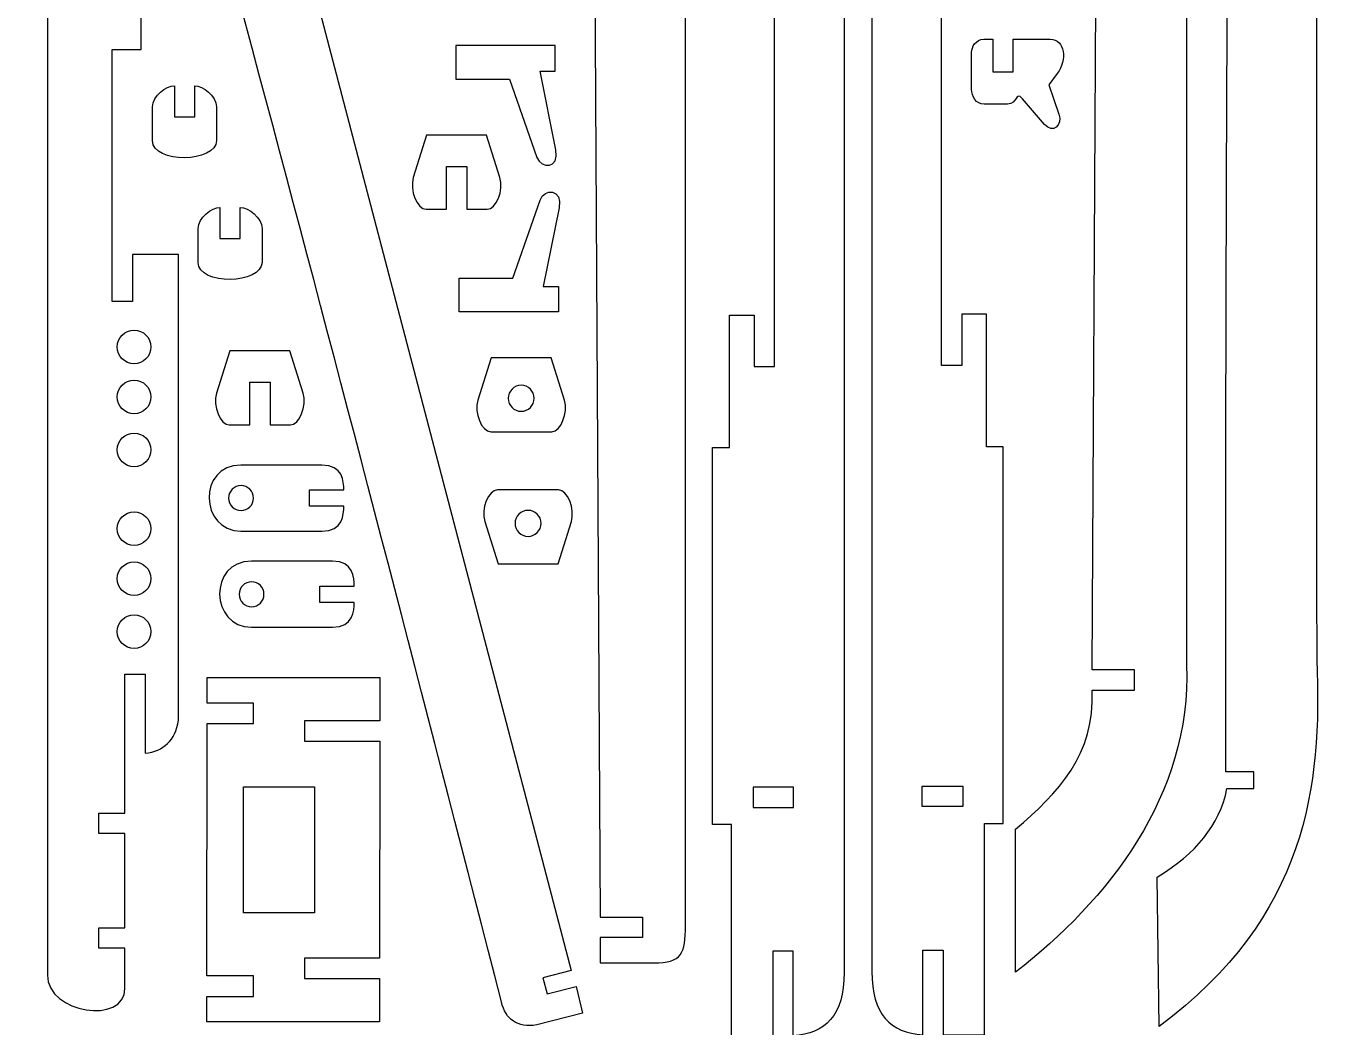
# Model space of a CAD drawing. Header units: centimetres. Extents: x -1114 to 521, y 121 to 1043.
# Drawn here: x 138.5 to 520.7, y 428.7 to 724 of the extents above; entities that cross this region are included whole.
import ezdxf

# ---------------------------------------------------------------- set-up
doc = ezdxf.new("R2010")
doc.units = ezdxf.units.CM
doc.header["$MEASUREMENT"] = 0
doc.layers.add('Camada 1', color=3, linetype='Continuous')

msp = doc.modelspace()

# ---------------------------------------------------------------- linework, layer by layer
at = {"layer": 'Camada 1', "lineweight": 25}
for points, knots in [([(359.27, 623.52), (359.27, 623.52), (353.27, 623.52), (353.27, 623.52), (353.27, 623.52), (353.27, 623.52), (353.27, 638.72), (353.27, 638.72), (353.27, 638.72), (353.27, 638.72), (345.98, 638.72), (345.98, 638.72), (345.98, 638.72), (345.98, 638.72), (345.98, 599.62), (345.98, 599.62), (345.98, 599.62), (345.98, 599.62), (341.01, 599.62), (341.01, 599.62), (341.01, 599.62), (341.01, 599.62), (341.01, 488.47), (341.01, 488.47), (341.01, 488.47), (341.01, 488.47), (346.6, 488.47), (346.6, 488.47), (346.6, 488.47), (346.6, 488.47), (346.6, 426.19), (346.6, 426.19), (346.6, 426.19), (346.6, 426.19), (358.75, 426.19), (358.75, 426.19), (358.75, 426.19), (358.75, 426.19), (358.75, 451.13), (358.75, 451.13), (358.75, 451.13), (358.75, 451.13), (364.74, 451.13), (364.74, 451.13), (364.74, 451.13), (364.74, 451.13), (364.74, 426.19), (364.74, 426.19), (364.74, 426.19), (374.19, 426.75), (379.79, 432.14), (379.79, 444.84), (379.79, 444.84), (379.79, 444.84), (379.79, 963.47), (379.79, 963.47), (379.79, 963.47), (379.79, 1000.51), (358.96, 1020.16), (338.59, 1037.8), (338.59, 1037.8), (338.59, 1037.8), (338.59, 989.43), (338.59, 989.43), (338.59, 989.43), (338.59, 989.43), (360.62, 989.43), (360.62, 989.43), (360.62, 989.43), (360.62, 989.43), (360.62, 983.43), (360.62, 983.43), (360.62, 983.43), (360.62, 983.43), (349.36, 983.43), (349.36, 983.43), (349.36, 983.43), (349.36, 983.43), (349.36, 976.01), (349.36, 976.01), (349.36, 976.01), (349.36, 976.01), (359.27, 976.01), (359.27, 976.01), (359.27, 976.01), (359.27, 976.01), (359.27, 623.52), (359.27, 623.52)], [0, 0, 0, 0, 0.043478, 0.043478, 0.043478, 0.043478, 0.086957, 0.086957, 0.086957, 0.086957, 0.130435, 0.130435, 0.130435, 0.130435, 0.173913, 0.173913, 0.173913, 0.173913, 0.217391, 0.217391, 0.217391, 0.217391, 0.26087, 0.26087, 0.26087, 0.26087, 0.304348, 0.304348, 0.304348, 0.304348, 0.347826, 0.347826, 0.347826, 0.347826, 0.391304, 0.391304, 0.391304, 0.391304, 0.434783, 0.434783, 0.434783, 0.434783, 0.478261, 0.478261, 0.478261, 0.478261, 0.521739, 0.521739, 0.521739, 0.521739, 0.565217, 0.565217, 0.565217, 0.565217, 0.608696, 0.608696, 0.608696, 0.608696, 0.652174, 0.652174, 0.652174, 0.652174, 0.695652, 0.695652, 0.695652, 0.695652, 0.73913, 0.73913, 0.73913, 0.73913, 0.782609, 0.782609, 0.782609, 0.782609, 0.826087, 0.826087, 0.826087, 0.826087, 0.869565, 0.869565, 0.869565, 0.869565, 0.913043, 0.913043, 0.913043, 0.913043, 1, 1, 1, 1]), ([(359.27, 623.52), (359.27, 623.52), (353.27, 623.52), (353.27, 623.52), (353.27, 623.52), (353.27, 623.52), (353.27, 638.72), (353.27, 638.72), (353.27, 638.72), (353.27, 638.72), (345.98, 638.72), (345.98, 638.72), (345.98, 638.72), (345.98, 638.72), (345.98, 599.62), (345.98, 599.62), (345.98, 599.62), (345.98, 599.62), (341.01, 599.62), (341.01, 599.62), (341.01, 599.62), (341.01, 599.62), (341.01, 488.47), (341.01, 488.47), (341.01, 488.47), (341.01, 488.47), (346.6, 488.47), (346.6, 488.47), (346.6, 488.47), (346.6, 488.47), (346.6, 426.19), (346.6, 426.19), (346.6, 426.19), (346.6, 426.19), (358.75, 426.19), (358.75, 426.19), (358.75, 426.19), (358.75, 426.19), (358.75, 451.13), (358.75, 451.13), (358.75, 451.13), (358.75, 451.13), (364.74, 451.13), (364.74, 451.13), (364.74, 451.13), (364.74, 451.13), (364.74, 426.19), (364.74, 426.19), (364.74, 426.19), (374.19, 426.75), (379.79, 432.14), (379.79, 444.84), (379.79, 444.84), (379.79, 444.84), (379.79, 963.47), (379.79, 963.47), (379.79, 963.47), (379.79, 1000.51), (358.96, 1020.16), (338.59, 1037.8), (338.59, 1037.8), (338.59, 1037.8), (338.59, 989.43), (338.59, 989.43), (338.59, 989.43), (338.59, 989.43), (360.62, 989.43), (360.62, 989.43), (360.62, 989.43), (360.62, 989.43), (360.62, 983.43), (360.62, 983.43), (360.62, 983.43), (360.62, 983.43), (349.36, 983.43), (349.36, 983.43), (349.36, 983.43), (349.36, 983.43), (349.36, 976.01), (349.36, 976.01), (349.36, 976.01), (349.36, 976.01), (359.27, 976.01), (359.27, 976.01), (359.27, 976.01), (359.27, 976.01), (359.27, 623.52), (359.27, 623.52)], [0, 0, 0, 0, 0.043478, 0.043478, 0.043478, 0.043478, 0.086957, 0.086957, 0.086957, 0.086957, 0.130435, 0.130435, 0.130435, 0.130435, 0.173913, 0.173913, 0.173913, 0.173913, 0.217391, 0.217391, 0.217391, 0.217391, 0.26087, 0.26087, 0.26087, 0.26087, 0.304348, 0.304348, 0.304348, 0.304348, 0.347826, 0.347826, 0.347826, 0.347826, 0.391304, 0.391304, 0.391304, 0.391304, 0.434783, 0.434783, 0.434783, 0.434783, 0.478261, 0.478261, 0.478261, 0.478261, 0.521739, 0.521739, 0.521739, 0.521739, 0.565217, 0.565217, 0.565217, 0.565217, 0.608696, 0.608696, 0.608696, 0.608696, 0.652174, 0.652174, 0.652174, 0.652174, 0.695652, 0.695652, 0.695652, 0.695652, 0.73913, 0.73913, 0.73913, 0.73913, 0.782609, 0.782609, 0.782609, 0.782609, 0.826087, 0.826087, 0.826087, 0.826087, 0.869565, 0.869565, 0.869565, 0.869565, 0.913043, 0.913043, 0.913043, 0.913043, 1, 1, 1, 1]), ([(408.46, 623.79), (408.46, 623.79), (414.46, 623.79), (414.46, 623.79), (414.46, 623.79), (414.46, 623.79), (414.46, 639), (414.46, 639), (414.46, 639), (414.46, 639), (421.75, 639), (421.75, 639), (421.75, 639), (421.75, 639), (421.75, 599.89), (421.75, 599.89), (421.75, 599.89), (421.75, 599.89), (426.72, 599.89), (426.72, 599.89), (426.72, 599.89), (426.72, 599.89), (426.72, 488.75), (426.72, 488.75), (426.72, 488.75), (426.72, 488.75), (421.13, 488.75), (421.13, 488.75), (421.13, 488.75), (421.13, 488.75), (421.13, 426.47), (421.13, 426.47), (421.13, 426.47), (421.13, 426.47), (408.98, 426.47), (408.98, 426.47), (408.98, 426.47), (408.98, 426.47), (408.98, 451.41), (408.98, 451.41), (408.98, 451.41), (408.98, 451.41), (402.98, 451.41), (402.98, 451.41), (402.98, 451.41), (402.98, 451.41), (402.98, 426.47), (402.98, 426.47), (402.98, 426.47), (393.53, 427.03), (387.94, 432.42), (387.94, 445.12), (387.94, 445.12), (387.94, 445.12), (387.94, 963.74), (387.94, 963.74), (387.94, 963.74), (387.94, 1000.79), (408.77, 1020.44), (429.14, 1038.08), (429.14, 1038.08), (429.14, 1038.08), (429.14, 989.71), (429.14, 989.71), (429.14, 989.71), (429.14, 989.71), (407.11, 989.71), (407.11, 989.71), (407.11, 989.71), (407.11, 989.71), (407.11, 983.71), (407.11, 983.71), (407.11, 983.71), (407.11, 983.71), (418.36, 983.71), (418.36, 983.71), (418.36, 983.71), (418.36, 983.71), (418.36, 976.29), (418.36, 976.29), (418.36, 976.29), (418.36, 976.29), (408.46, 976.29), (408.46, 976.29), (408.46, 976.29), (408.46, 976.29), (408.46, 623.79), (408.46, 623.79)], [0, 0, 0, 0, 0.043478, 0.043478, 0.043478, 0.043478, 0.086957, 0.086957, 0.086957, 0.086957, 0.130435, 0.130435, 0.130435, 0.130435, 0.173913, 0.173913, 0.173913, 0.173913, 0.217391, 0.217391, 0.217391, 0.217391, 0.26087, 0.26087, 0.26087, 0.26087, 0.304348, 0.304348, 0.304348, 0.304348, 0.347826, 0.347826, 0.347826, 0.347826, 0.391304, 0.391304, 0.391304, 0.391304, 0.434783, 0.434783, 0.434783, 0.434783, 0.478261, 0.478261, 0.478261, 0.478261, 0.521739, 0.521739, 0.521739, 0.521739, 0.565217, 0.565217, 0.565217, 0.565217, 0.608696, 0.608696, 0.608696, 0.608696, 0.652174, 0.652174, 0.652174, 0.652174, 0.695652, 0.695652, 0.695652, 0.695652, 0.73913, 0.73913, 0.73913, 0.73913, 0.782609, 0.782609, 0.782609, 0.782609, 0.826087, 0.826087, 0.826087, 0.826087, 0.869565, 0.869565, 0.869565, 0.869565, 0.913043, 0.913043, 0.913043, 0.913043, 1, 1, 1, 1]), ([(300.79, 440.69), (300.79, 440.69), (292.19, 438.49), (292.19, 438.49), (292.19, 438.49), (292.19, 438.49), (290.97, 443.26), (290.97, 443.26), (290.97, 443.26), (290.97, 443.26), (299.26, 445.38), (299.26, 445.38), (299.26, 445.38), (299.26, 445.38), (176.27, 915.12), (176.27, 915.12), (176.27, 915.12), (176.27, 915.12), (165.19, 912.28), (165.19, 912.28), (165.19, 912.28), (165.19, 912.28), (163.97, 917.05), (163.97, 917.05), (163.97, 917.05), (163.97, 917.05), (174.69, 919.79), (174.69, 919.79), (174.69, 919.79), (174.69, 919.79), (173.59, 927.55), (173.59, 927.55), (173.59, 927.55), (169.6, 955.76), (172.54, 967.84), (186.77, 1000.17), (186.77, 1000.17), (186.77, 1000.17), (177.17, 1033.31), (177.17, 1033.31), (177.17, 1033.31), (143.1, 995.51), (138.51, 958.8), (149.35, 921.79), (149.35, 921.79), (194.43, 760.71), (237.08, 598.66), (278.71, 436.21), (278.71, 436.21), (280.08, 430.84), (283.31, 428.57), (289.13, 429.36), (289.13, 429.36), (289.13, 429.36), (302.61, 432.79), (302.61, 432.79), (302.61, 432.79), (302.61, 432.79), (300.79, 440.69), (300.79, 440.69)], [0, 0, 0, 0, 0.0625, 0.0625, 0.0625, 0.0625, 0.125, 0.125, 0.125, 0.125, 0.1875, 0.1875, 0.1875, 0.1875, 0.25, 0.25, 0.25, 0.25, 0.3125, 0.3125, 0.3125, 0.3125, 0.375, 0.375, 0.375, 0.375, 0.4375, 0.4375, 0.4375, 0.4375, 0.5, 0.5, 0.5, 0.5, 0.5625, 0.5625, 0.5625, 0.5625, 0.625, 0.625, 0.625, 0.625, 0.6875, 0.6875, 0.6875, 0.6875, 0.75, 0.75, 0.75, 0.75, 0.8125, 0.8125, 0.8125, 0.8125, 0.875, 0.875, 0.875, 0.875, 1, 1, 1, 1]), ([(307.84, 455.11), (307.84, 455.11), (320.33, 455.11), (320.33, 455.11), (320.33, 455.11), (320.33, 455.11), (320.33, 461.11), (320.33, 461.11), (320.33, 461.11), (320.33, 461.11), (307.84, 461.11), (307.84, 461.11), (307.84, 461.11), (307.84, 461.11), (305.11, 944.77), (305.11, 944.77), (305.11, 944.77), (305.11, 944.77), (317.6, 944.77), (317.6, 944.77), (317.6, 944.77), (317.6, 944.77), (317.6, 950.77), (317.6, 950.77), (317.6, 950.77), (317.6, 950.77), (305.11, 950.77), (305.11, 950.77), (305.11, 950.77), (306.11, 969.51), (295.2, 981.16), (282.49, 991.74), (282.49, 991.74), (282.49, 991.74), (282.49, 1033.95), (282.49, 1033.95), (282.49, 1033.95), (309.8, 1012.78), (334.43, 981.71), (332.98, 943.32), (332.98, 943.32), (332.98, 943.32), (332.98, 458.73), (332.98, 458.73), (332.98, 458.73), (332.98, 450.36), (331.98, 447.66), (323.61, 447.66), (323.61, 447.66), (323.61, 447.66), (307.84, 447.66), (307.84, 447.66), (307.84, 447.66), (307.84, 447.66), (307.84, 455.11), (307.84, 455.11)], [0, 0, 0, 0, 0.066667, 0.066667, 0.066667, 0.066667, 0.133333, 0.133333, 0.133333, 0.133333, 0.2, 0.2, 0.2, 0.2, 0.266667, 0.266667, 0.266667, 0.266667, 0.333333, 0.333333, 0.333333, 0.333333, 0.4, 0.4, 0.4, 0.4, 0.466667, 0.466667, 0.466667, 0.466667, 0.533333, 0.533333, 0.533333, 0.533333, 0.6, 0.6, 0.6, 0.6, 0.666667, 0.666667, 0.666667, 0.666667, 0.733333, 0.733333, 0.733333, 0.733333, 0.8, 0.8, 0.8, 0.8, 0.866667, 0.866667, 0.866667, 0.866667, 1, 1, 1, 1]), ([(455.62, 1023.72), (455.62, 1023.72), (468.12, 1023.72), (468.12, 1023.72), (468.12, 1023.72), (468.12, 1023.72), (468.12, 1017.72), (468.12, 1017.72), (468.12, 1017.72), (468.12, 1017.72), (455.62, 1017.72), (455.62, 1017.72), (455.62, 1017.72), (455.62, 1017.72), (452.89, 534.06), (452.89, 534.06), (452.89, 534.06), (452.89, 534.06), (465.39, 534.06), (465.39, 534.06), (465.39, 534.06), (465.39, 534.06), (465.39, 528.06), (465.39, 528.06), (465.39, 528.06), (465.39, 528.06), (452.89, 528.06), (452.89, 528.06), (452.89, 528.06), (453.89, 509.32), (442.98, 497.67), (430.27, 487.09), (430.27, 487.09), (430.27, 487.09), (430.27, 444.88), (430.27, 444.88), (430.27, 444.88), (457.59, 466.05), (482.21, 497.12), (480.76, 535.51), (480.76, 535.51), (480.76, 535.51), (480.76, 1020.1), (480.76, 1020.1), (480.76, 1020.1), (480.76, 1028.47), (479.76, 1031.17), (471.4, 1031.17), (471.4, 1031.17), (471.4, 1031.17), (455.62, 1031.17), (455.62, 1031.17), (455.62, 1031.17), (455.62, 1031.17), (455.62, 1023.72), (455.62, 1023.72)], [0, 0, 0, 0, 0.066667, 0.066667, 0.066667, 0.066667, 0.133333, 0.133333, 0.133333, 0.133333, 0.2, 0.2, 0.2, 0.2, 0.266667, 0.266667, 0.266667, 0.266667, 0.333333, 0.333333, 0.333333, 0.333333, 0.4, 0.4, 0.4, 0.4, 0.466667, 0.466667, 0.466667, 0.466667, 0.533333, 0.533333, 0.533333, 0.533333, 0.6, 0.6, 0.6, 0.6, 0.666667, 0.666667, 0.666667, 0.666667, 0.733333, 0.733333, 0.733333, 0.733333, 0.8, 0.8, 0.8, 0.8, 0.866667, 0.866667, 0.866667, 0.866667, 1, 1, 1, 1]), ([(494.89, 993.73), (494.89, 993.73), (503.76, 993.69), (503.76, 993.69), (503.76, 993.69), (503.76, 993.69), (503.74, 988.77), (503.74, 988.77), (503.74, 988.77), (503.74, 988.77), (495.18, 988.81), (495.18, 988.81), (495.18, 988.81), (492.97, 827.06), (492.18, 665.49), (492.32, 504), (492.32, 504), (492.32, 504), (500.57, 503.97), (500.57, 503.97), (500.57, 503.97), (500.57, 503.97), (500.55, 499.05), (500.55, 499.05), (500.55, 499.05), (500.55, 499.05), (492.67, 499.08), (492.67, 499.08), (492.67, 499.08), (490.42, 488.04), (483.56, 480.1), (472.11, 472.93), (472.11, 472.93), (472.11, 472.93), (472.66, 428.89), (472.66, 428.89), (472.66, 428.89), (516.37, 461.52), (520.72, 499.95), (519.14, 536.93), (519.14, 536.93), (518.84, 688.25), (519.48, 838.33), (518.61, 989.61), (518.61, 989.61), (518.58, 995.14), (515.08, 999.4), (509.25, 1000.1), (509.25, 1000.1), (509.25, 1000.1), (495.34, 1000.18), (495.34, 1000.18), (495.34, 1000.18), (495.34, 1000.18), (494.89, 993.73), (494.89, 993.73)], [0, 0, 0, 0, 0.066667, 0.066667, 0.066667, 0.066667, 0.133333, 0.133333, 0.133333, 0.133333, 0.2, 0.2, 0.2, 0.2, 0.266667, 0.266667, 0.266667, 0.266667, 0.333333, 0.333333, 0.333333, 0.333333, 0.4, 0.4, 0.4, 0.4, 0.466667, 0.466667, 0.466667, 0.466667, 0.533333, 0.533333, 0.533333, 0.533333, 0.6, 0.6, 0.6, 0.6, 0.666667, 0.666667, 0.666667, 0.666667, 0.733333, 0.733333, 0.733333, 0.733333, 0.8, 0.8, 0.8, 0.8, 0.866667, 0.866667, 0.866667, 0.866667, 1, 1, 1, 1]), ([(183.5, 519.28), (182.56, 513.12), (179.07, 510.14), (173.72, 509.49), (173.72, 509.49), (173.72, 509.49), (173.72, 532.77), (173.72, 532.77), (173.72, 532.77), (173.72, 532.77), (167.72, 532.77), (167.72, 532.77), (167.72, 532.77), (167.72, 532.77), (167.72, 491.8), (167.72, 491.8), (167.72, 491.8), (167.72, 491.8), (160.01, 491.8), (160.01, 491.8), (160.01, 491.8), (160.01, 491.8), (160.01, 485.8), (160.01, 485.8), (160.01, 485.8), (160.01, 485.8), (167.72, 485.8), (167.72, 485.8), (167.72, 485.8), (167.72, 485.8), (167.72, 458.04), (167.72, 458.04), (167.72, 458.04), (167.72, 458.04), (160.01, 458.04), (160.01, 458.04), (160.01, 458.04), (160.01, 458.04), (160.01, 452.04), (160.01, 452.04), (160.01, 452.04), (160.01, 452.04), (167.72, 452.04), (167.72, 452.04), (167.72, 452.04), (167.72, 452.04), (167.72, 440.13), (167.72, 440.13), (167.72, 440.13), (167.72, 429.34), (144.83, 432.76), (144.83, 444.06), (144.83, 444.06), (144.83, 444.06), (144.83, 729.41), (144.83, 729.41), (144.83, 729.41), (144.83, 738.64), (158.68, 752.09), (172.48, 757.06), (172.48, 757.06), (172.48, 757.06), (172.48, 717.03), (172.48, 717.03), (172.48, 717.03), (172.48, 717.03), (163.97, 717.03), (163.97, 717.03), (163.97, 717.03), (163.97, 717.03), (163.97, 662.65), (163.97, 662.65), (163.97, 662.65), (163.97, 662.65), (163.98, 642.7), (163.98, 642.7), (163.98, 642.7), (163.98, 642.7), (169.98, 642.7), (169.98, 642.7), (169.98, 642.7), (169.98, 642.7), (169.98, 656.55), (169.98, 656.55), (169.98, 656.55), (169.98, 656.55), (183.5, 656.55), (183.5, 656.55), (183.5, 656.55), (183.5, 656.55), (183.5, 519.28), (183.5, 519.28)], [0, 0, 0, 0, 0.041667, 0.041667, 0.041667, 0.041667, 0.083333, 0.083333, 0.083333, 0.083333, 0.125, 0.125, 0.125, 0.125, 0.166667, 0.166667, 0.166667, 0.166667, 0.208333, 0.208333, 0.208333, 0.208333, 0.25, 0.25, 0.25, 0.25, 0.291667, 0.291667, 0.291667, 0.291667, 0.333333, 0.333333, 0.333333, 0.333333, 0.375, 0.375, 0.375, 0.375, 0.416667, 0.416667, 0.416667, 0.416667, 0.458333, 0.458333, 0.458333, 0.458333, 0.5, 0.5, 0.5, 0.5, 0.541667, 0.541667, 0.541667, 0.541667, 0.583333, 0.583333, 0.583333, 0.583333, 0.625, 0.625, 0.625, 0.625, 0.666667, 0.666667, 0.666667, 0.666667, 0.708333, 0.708333, 0.708333, 0.708333, 0.75, 0.75, 0.75, 0.75, 0.791667, 0.791667, 0.791667, 0.791667, 0.833333, 0.833333, 0.833333, 0.833333, 0.875, 0.875, 0.875, 0.875, 0.916667, 0.916667, 0.916667, 0.916667, 1, 1, 1, 1]), ([(429.63, 720.03), (429.63, 720.03), (429.63, 710.43), (429.63, 710.43), (429.63, 710.43), (429.63, 710.43), (423.63, 710.43), (423.63, 710.43), (423.63, 710.43), (423.63, 710.43), (423.63, 720.03), (423.63, 720.03), (423.63, 720.03), (423.63, 720.03), (420.97, 720.03), (420.97, 720.03), (420.97, 720.03), (418.57, 720.03), (417.36, 717.72), (417.36, 716.16), (417.36, 716.16), (417.36, 716.16), (417.36, 705.36), (417.36, 705.36), (417.36, 705.36), (417.36, 703.12), (418.62, 700.91), (421.1, 700.91), (421.1, 700.91), (421.1, 700.91), (428, 700.91), (428, 700.91), (428, 700.91), (430.84, 700.91), (430.3, 704.93), (432.38, 702.49), (432.38, 702.49), (432.38, 702.49), (438.87, 694.91), (438.87, 694.91), (438.87, 694.91), (441.32, 692.05), (444.21, 694.73), (443.11, 697.91), (443.11, 697.91), (443.11, 697.91), (440.11, 706.6), (440.11, 706.6), (440.11, 706.6), (440.11, 706.6), (442.64, 709.97), (442.64, 709.97), (442.64, 709.97), (445.57, 713.86), (444.95, 720.03), (440.57, 720.03), (440.57, 720.03), (440.57, 720.03), (429.63, 720.03), (429.63, 720.03)], [0, 0, 0, 0, 0.0625, 0.0625, 0.0625, 0.0625, 0.125, 0.125, 0.125, 0.125, 0.1875, 0.1875, 0.1875, 0.1875, 0.25, 0.25, 0.25, 0.25, 0.3125, 0.3125, 0.3125, 0.3125, 0.375, 0.375, 0.375, 0.375, 0.4375, 0.4375, 0.4375, 0.4375, 0.5, 0.5, 0.5, 0.5, 0.5625, 0.5625, 0.5625, 0.5625, 0.625, 0.625, 0.625, 0.625, 0.6875, 0.6875, 0.6875, 0.6875, 0.75, 0.75, 0.75, 0.75, 0.8125, 0.8125, 0.8125, 0.8125, 0.875, 0.875, 0.875, 0.875, 1, 1, 1, 1]), ([(265.29, 708.27), (265.29, 708.27), (265.29, 718.2), (265.29, 718.2), (265.29, 718.2), (265.29, 718.2), (294.61, 718.2), (294.61, 718.2), (294.61, 718.2), (294.61, 718.2), (294.61, 710.66), (294.61, 710.66), (294.61, 710.66), (294.61, 710.66), (290.12, 710.66), (290.12, 710.66), (290.12, 710.66), (290.12, 710.66), (294.77, 687.47), (294.77, 687.47), (294.77, 687.47), (295.92, 681.74), (290.39, 681.76), (289.19, 685.2), (289.19, 685.2), (289.19, 685.2), (281.12, 708.27), (281.12, 708.27), (281.12, 708.27), (281.12, 708.27), (265.29, 708.27), (265.29, 708.27)], [0, 0, 0, 0, 0.111111, 0.111111, 0.111111, 0.111111, 0.222222, 0.222222, 0.222222, 0.222222, 0.333333, 0.333333, 0.333333, 0.333333, 0.444444, 0.444444, 0.444444, 0.444444, 0.555556, 0.555556, 0.555556, 0.555556, 0.666667, 0.666667, 0.666667, 0.666667, 0.777778, 0.777778, 0.777778, 0.777778, 1, 1, 1, 1]), ([(182.28, 706.33), (179.92, 706.33), (175.86, 703.38), (175.86, 700.1), (175.86, 700.1), (175.86, 700.1), (175.86, 690.14), (175.86, 690.14), (175.86, 690.14), (175.86, 683.25), (194.69, 683.63), (194.69, 690.14), (194.69, 690.14), (194.69, 690.14), (194.69, 700.1), (194.69, 700.1), (194.69, 700.1), (194.69, 703.38), (190.63, 706.33), (188.28, 706.33), (188.28, 706.33), (188.28, 706.33), (188.28, 697.15), (188.28, 697.15), (188.28, 697.15), (188.28, 697.15), (182.28, 697.15), (182.28, 697.15), (182.28, 697.15), (182.28, 697.15), (182.28, 706.33), (182.28, 706.33)], [0, 0, 0, 0, 0.111111, 0.111111, 0.111111, 0.111111, 0.222222, 0.222222, 0.222222, 0.222222, 0.333333, 0.333333, 0.333333, 0.333333, 0.444444, 0.444444, 0.444444, 0.444444, 0.555556, 0.555556, 0.555556, 0.555556, 0.666667, 0.666667, 0.666667, 0.666667, 0.777778, 0.777778, 0.777778, 0.777778, 1, 1, 1, 1]), ([(256.68, 691.75), (256.68, 691.75), (274.37, 691.75), (274.37, 691.75), (274.37, 691.75), (274.37, 691.75), (278.3, 679.29), (278.3, 679.29), (278.3, 679.29), (279.47, 675.56), (277.17, 669.92), (274.52, 669.92), (274.52, 669.92), (274.52, 669.92), (268.52, 669.92), (268.52, 669.92), (268.52, 669.92), (268.52, 669.92), (268.52, 682.54), (268.52, 682.54), (268.52, 682.54), (268.52, 682.54), (262.52, 682.54), (262.52, 682.54), (262.52, 682.54), (262.52, 682.54), (262.52, 669.92), (262.52, 669.92), (262.52, 669.92), (262.52, 669.92), (256.52, 669.92), (256.52, 669.92), (256.52, 669.92), (253.87, 669.92), (251.57, 675.56), (252.74, 679.29), (252.74, 679.29), (252.74, 679.29), (256.68, 691.75), (256.68, 691.75)], [0, 0, 0, 0, 0.090909, 0.090909, 0.090909, 0.090909, 0.181818, 0.181818, 0.181818, 0.181818, 0.272727, 0.272727, 0.272727, 0.272727, 0.363636, 0.363636, 0.363636, 0.363636, 0.454545, 0.454545, 0.454545, 0.454545, 0.545455, 0.545455, 0.545455, 0.545455, 0.636364, 0.636364, 0.636364, 0.636364, 0.727273, 0.727273, 0.727273, 0.727273, 0.818182, 0.818182, 0.818182, 0.818182, 1, 1, 1, 1]), ([(266.24, 649.54), (266.24, 649.54), (266.24, 639.61), (266.24, 639.61), (266.24, 639.61), (266.24, 639.61), (295.57, 639.61), (295.57, 639.61), (295.57, 639.61), (295.57, 639.61), (295.57, 647.15), (295.57, 647.15), (295.57, 647.15), (295.57, 647.15), (291.07, 647.15), (291.07, 647.15), (291.07, 647.15), (291.07, 647.15), (295.73, 670.33), (295.73, 670.33), (295.73, 670.33), (296.88, 676.07), (291.34, 676.04), (290.14, 672.61), (290.14, 672.61), (290.14, 672.61), (282.07, 649.54), (282.07, 649.54), (282.07, 649.54), (282.07, 649.54), (266.24, 649.54), (266.24, 649.54)], [0, 0, 0, 0, 0.111111, 0.111111, 0.111111, 0.111111, 0.222222, 0.222222, 0.222222, 0.222222, 0.333333, 0.333333, 0.333333, 0.333333, 0.444444, 0.444444, 0.444444, 0.444444, 0.555556, 0.555556, 0.555556, 0.555556, 0.666667, 0.666667, 0.666667, 0.666667, 0.777778, 0.777778, 0.777778, 0.777778, 1, 1, 1, 1]), ([(195.73, 670.43), (193.37, 670.43), (189.31, 667.48), (189.31, 664.2), (189.31, 664.2), (189.31, 664.2), (189.31, 654.24), (189.31, 654.24), (189.31, 654.24), (189.31, 647.35), (208.14, 647.74), (208.14, 654.24), (208.14, 654.24), (208.14, 654.24), (208.14, 664.2), (208.14, 664.2), (208.14, 664.2), (208.14, 667.48), (204.08, 670.43), (201.73, 670.43), (201.73, 670.43), (201.73, 670.43), (201.73, 661.25), (201.73, 661.25), (201.73, 661.25), (201.73, 661.25), (195.73, 661.25), (195.73, 661.25), (195.73, 661.25), (195.73, 661.25), (195.73, 670.43), (195.73, 670.43)], [0, 0, 0, 0, 0.111111, 0.111111, 0.111111, 0.111111, 0.222222, 0.222222, 0.222222, 0.222222, 0.333333, 0.333333, 0.333333, 0.333333, 0.444444, 0.444444, 0.444444, 0.444444, 0.555556, 0.555556, 0.555556, 0.555556, 0.666667, 0.666667, 0.666667, 0.666667, 0.777778, 0.777778, 0.777778, 0.777778, 1, 1, 1, 1]), ([(170.41, 634.27), (167.67, 634.27), (165.44, 632.05), (165.44, 629.31), (165.44, 629.31), (165.44, 626.56), (167.67, 624.34), (170.41, 624.34), (170.41, 624.34), (173.15, 624.34), (175.37, 626.56), (175.37, 629.31), (175.37, 629.31), (175.37, 632.05), (173.15, 634.27), (170.41, 634.27)], [0, 0, 0, 0, 0.2, 0.2, 0.2, 0.2, 0.4, 0.4, 0.4, 0.4, 0.6, 0.6, 0.6, 0.6, 1, 1, 1, 1]), ([(198.64, 628.13), (198.64, 628.13), (216.33, 628.13), (216.33, 628.13), (216.33, 628.13), (216.33, 628.13), (220.26, 615.66), (220.26, 615.66), (220.26, 615.66), (221.44, 611.93), (219.14, 606.3), (216.49, 606.3), (216.49, 606.3), (216.49, 606.3), (210.49, 606.3), (210.49, 606.3), (210.49, 606.3), (210.49, 606.3), (210.49, 618.92), (210.49, 618.92), (210.49, 618.92), (210.49, 618.92), (204.49, 618.92), (204.49, 618.92), (204.49, 618.92), (204.49, 618.92), (204.49, 606.3), (204.49, 606.3), (204.49, 606.3), (204.49, 606.3), (198.49, 606.3), (198.49, 606.3), (198.49, 606.3), (195.84, 606.3), (193.54, 611.93), (194.71, 615.66), (194.71, 615.66), (194.71, 615.66), (198.64, 628.13), (198.64, 628.13)], [0, 0, 0, 0, 0.090909, 0.090909, 0.090909, 0.090909, 0.181818, 0.181818, 0.181818, 0.181818, 0.272727, 0.272727, 0.272727, 0.272727, 0.363636, 0.363636, 0.363636, 0.363636, 0.454545, 0.454545, 0.454545, 0.454545, 0.545455, 0.545455, 0.545455, 0.545455, 0.636364, 0.636364, 0.636364, 0.636364, 0.727273, 0.727273, 0.727273, 0.727273, 0.818182, 0.818182, 0.818182, 0.818182, 1, 1, 1, 1]), ([(275.71, 626.11), (275.71, 626.11), (293.4, 626.11), (293.4, 626.11), (293.4, 626.11), (293.4, 626.11), (297.33, 613.64), (297.33, 613.64), (297.33, 613.64), (298.51, 609.92), (296.21, 604.28), (293.56, 604.28), (293.56, 604.28), (279.47, 604.28), (289.68, 604.28), (275.56, 604.28), (275.56, 604.28), (272.91, 604.28), (270.61, 609.92), (271.78, 613.64), (271.78, 613.64), (271.78, 613.64), (275.71, 626.11), (275.71, 626.11)], [0, 0, 0, 0, 0.142857, 0.142857, 0.142857, 0.142857, 0.285714, 0.285714, 0.285714, 0.285714, 0.428571, 0.428571, 0.428571, 0.428571, 0.571429, 0.571429, 0.571429, 0.571429, 0.714286, 0.714286, 0.714286, 0.714286, 1, 1, 1, 1]), ([(170.41, 619.53), (167.67, 619.53), (165.44, 617.31), (165.44, 614.57), (165.44, 614.57), (165.44, 611.82), (167.67, 609.6), (170.41, 609.6), (170.41, 609.6), (173.15, 609.6), (175.37, 611.82), (175.37, 614.57), (175.37, 614.57), (175.37, 617.31), (173.15, 619.53), (170.41, 619.53)], [0, 0, 0, 0, 0.2, 0.2, 0.2, 0.2, 0.4, 0.4, 0.4, 0.4, 0.6, 0.6, 0.6, 0.6, 1, 1, 1, 1]), ([(284.56, 610.33), (282.44, 610.33), (280.73, 612.05), (280.73, 614.16), (280.73, 614.16), (280.73, 616.27), (282.44, 617.99), (284.56, 617.99), (284.56, 617.99), (286.67, 617.99), (288.39, 616.27), (288.39, 614.16), (288.39, 614.16), (288.39, 612.05), (286.67, 610.33), (284.56, 610.33)], [0, 0, 0, 0, 0.2, 0.2, 0.2, 0.2, 0.4, 0.4, 0.4, 0.4, 0.6, 0.6, 0.6, 0.6, 1, 1, 1, 1]), ([(170.41, 603.91), (167.67, 603.91), (165.44, 601.69), (165.44, 598.94), (165.44, 598.94), (165.44, 596.2), (167.67, 593.98), (170.41, 593.98), (170.41, 593.98), (173.15, 593.98), (175.37, 596.2), (175.37, 598.94), (175.37, 598.94), (175.37, 601.69), (173.15, 603.91), (170.41, 603.91)], [0, 0, 0, 0, 0.2, 0.2, 0.2, 0.2, 0.4, 0.4, 0.4, 0.4, 0.6, 0.6, 0.6, 0.6, 1, 1, 1, 1]), ([(201.93, 594.48), (201.93, 594.48), (225.81, 594.48), (225.81, 594.48), (225.81, 594.48), (231.95, 594.48), (232.25, 589.61), (232.25, 587.17), (232.25, 587.17), (232.25, 587.17), (222.1, 587.17), (222.1, 587.17), (222.1, 587.17), (222.1, 587.17), (222.1, 582.32), (222.1, 582.32), (222.1, 582.32), (222.1, 582.32), (232.25, 582.32), (232.25, 582.32), (232.25, 582.32), (232.25, 579.88), (231.95, 575), (225.81, 575), (225.81, 575), (225.81, 575), (201.93, 575), (201.93, 575), (201.93, 575), (189.75, 575), (189.03, 594.48), (201.93, 594.48)], [0, 0, 0, 0, 0.111111, 0.111111, 0.111111, 0.111111, 0.222222, 0.222222, 0.222222, 0.222222, 0.333333, 0.333333, 0.333333, 0.333333, 0.444444, 0.444444, 0.444444, 0.444444, 0.555556, 0.555556, 0.555556, 0.555556, 0.666667, 0.666667, 0.666667, 0.666667, 0.777778, 0.777778, 0.777778, 0.777778, 1, 1, 1, 1]), ([(201.94, 588.42), (203.97, 588.42), (205.61, 586.77), (205.61, 584.74), (205.61, 584.74), (205.61, 582.72), (203.97, 581.07), (201.94, 581.07), (201.94, 581.07), (199.91, 581.07), (198.27, 582.72), (198.27, 584.74), (198.27, 584.74), (198.27, 586.77), (199.91, 588.42), (201.94, 588.42)], [0, 0, 0, 0, 0.2, 0.2, 0.2, 0.2, 0.4, 0.4, 0.4, 0.4, 0.6, 0.6, 0.6, 0.6, 1, 1, 1, 1]), ([(295.42, 565.33), (295.42, 565.33), (277.73, 565.33), (277.73, 565.33), (277.73, 565.33), (277.73, 565.33), (273.8, 577.79), (273.8, 577.79), (273.8, 577.79), (272.63, 581.52), (274.93, 587.16), (277.58, 587.16), (277.58, 587.16), (291.67, 587.16), (281.46, 587.16), (295.58, 587.16), (295.58, 587.16), (298.23, 587.16), (300.53, 581.52), (299.35, 577.79), (299.35, 577.79), (299.35, 577.79), (295.42, 565.33), (295.42, 565.33)], [0, 0, 0, 0, 0.142857, 0.142857, 0.142857, 0.142857, 0.285714, 0.285714, 0.285714, 0.285714, 0.428571, 0.428571, 0.428571, 0.428571, 0.571429, 0.571429, 0.571429, 0.571429, 0.714286, 0.714286, 0.714286, 0.714286, 1, 1, 1, 1]), ([(286.58, 581.11), (288.69, 581.11), (290.41, 579.39), (290.41, 577.28), (290.41, 577.28), (290.41, 575.16), (288.69, 573.45), (286.58, 573.45), (286.58, 573.45), (284.46, 573.45), (282.75, 575.16), (282.75, 577.28), (282.75, 577.28), (282.75, 579.39), (284.46, 581.11), (286.58, 581.11)], [0, 0, 0, 0, 0.2, 0.2, 0.2, 0.2, 0.4, 0.4, 0.4, 0.4, 0.6, 0.6, 0.6, 0.6, 1, 1, 1, 1]), ([(170.41, 580.68), (167.67, 580.68), (165.44, 578.46), (165.44, 575.71), (165.44, 575.71), (165.44, 572.97), (167.67, 570.75), (170.41, 570.75), (170.41, 570.75), (173.15, 570.75), (175.37, 572.97), (175.37, 575.71), (175.37, 575.71), (175.37, 578.46), (173.15, 580.68), (170.41, 580.68)], [0, 0, 0, 0, 0.2, 0.2, 0.2, 0.2, 0.4, 0.4, 0.4, 0.4, 0.6, 0.6, 0.6, 0.6, 1, 1, 1, 1]), ([(170.41, 565.94), (167.67, 565.94), (165.44, 563.72), (165.44, 560.97), (165.44, 560.97), (165.44, 558.23), (167.67, 556.01), (170.41, 556.01), (170.41, 556.01), (173.15, 556.01), (175.37, 558.23), (175.37, 560.97), (175.37, 560.97), (175.37, 563.72), (173.15, 565.94), (170.41, 565.94)], [0, 0, 0, 0, 0.2, 0.2, 0.2, 0.2, 0.4, 0.4, 0.4, 0.4, 0.6, 0.6, 0.6, 0.6, 1, 1, 1, 1]), ([(205.03, 566.11), (205.03, 566.11), (228.92, 566.11), (228.92, 566.11), (228.92, 566.11), (235.05, 566.11), (235.35, 561.23), (235.35, 558.8), (235.35, 558.8), (235.35, 558.8), (225.2, 558.8), (225.2, 558.8), (225.2, 558.8), (225.2, 558.8), (225.2, 553.94), (225.2, 553.94), (225.2, 553.94), (225.2, 553.94), (235.35, 553.94), (235.35, 553.94), (235.35, 553.94), (235.35, 551.51), (235.06, 546.63), (228.92, 546.63), (228.92, 546.63), (228.92, 546.63), (205.03, 546.63), (205.03, 546.63), (205.03, 546.63), (192.85, 546.63), (192.14, 566.11), (205.03, 566.11)], [0, 0, 0, 0, 0.111111, 0.111111, 0.111111, 0.111111, 0.222222, 0.222222, 0.222222, 0.222222, 0.333333, 0.333333, 0.333333, 0.333333, 0.444444, 0.444444, 0.444444, 0.444444, 0.555556, 0.555556, 0.555556, 0.555556, 0.666667, 0.666667, 0.666667, 0.666667, 0.777778, 0.777778, 0.777778, 0.777778, 1, 1, 1, 1]), ([(205.04, 560.04), (207.07, 560.04), (208.71, 558.4), (208.71, 556.37), (208.71, 556.37), (208.71, 554.34), (207.07, 552.7), (205.04, 552.7), (205.04, 552.7), (203.01, 552.7), (201.37, 554.34), (201.37, 556.37), (201.37, 556.37), (201.37, 558.4), (203.01, 560.04), (205.04, 560.04)], [0, 0, 0, 0, 0.2, 0.2, 0.2, 0.2, 0.4, 0.4, 0.4, 0.4, 0.6, 0.6, 0.6, 0.6, 1, 1, 1, 1]), ([(170.41, 550.32), (167.67, 550.32), (165.44, 548.09), (165.44, 545.35), (165.44, 545.35), (165.44, 542.61), (167.67, 540.39), (170.41, 540.39), (170.41, 540.39), (173.15, 540.39), (175.37, 542.61), (175.37, 545.35), (175.37, 545.35), (175.37, 548.09), (173.15, 550.32), (170.41, 550.32)], [0, 0, 0, 0, 0.2, 0.2, 0.2, 0.2, 0.4, 0.4, 0.4, 0.4, 0.6, 0.6, 0.6, 0.6, 1, 1, 1, 1]), ([(242.81, 443.02), (242.81, 443.02), (220.61, 443.02), (220.61, 443.02), (220.61, 443.02), (220.61, 443.02), (220.61, 449.02), (220.61, 449.02), (220.61, 449.02), (220.61, 449.02), (242.81, 449.02), (242.81, 449.02), (242.81, 449.02), (242.81, 449.02), (242.86, 513.04), (242.86, 513.04), (242.86, 513.04), (242.86, 513.04), (220.66, 513.04), (220.66, 513.04), (220.66, 513.04), (220.66, 513.04), (220.66, 519.04), (220.66, 519.04), (220.66, 519.04), (220.66, 519.04), (242.86, 519.04), (242.86, 519.04), (242.86, 519.04), (242.86, 519.04), (242.86, 531.81), (242.86, 531.81), (242.86, 531.81), (242.86, 531.81), (191.96, 531.81), (191.96, 531.81), (191.96, 531.81), (191.96, 531.81), (191.96, 524.26), (191.96, 524.26), (191.96, 524.26), (191.96, 524.26), (205.66, 524.26), (205.66, 524.26), (205.66, 524.26), (205.66, 524.26), (205.66, 518.26), (205.66, 518.26), (205.66, 518.26), (205.66, 518.26), (191.96, 518.26), (191.96, 518.26), (191.96, 518.26), (191.96, 518.26), (191.9, 443.8), (191.9, 443.8), (191.9, 443.8), (191.9, 443.8), (205.61, 443.8), (205.61, 443.8), (205.61, 443.8), (205.61, 443.8), (205.61, 437.8), (205.61, 437.8), (205.61, 437.8), (205.61, 437.8), (191.9, 437.8), (191.9, 437.8), (191.9, 437.8), (191.9, 437.8), (191.9, 430.25), (191.9, 430.25), (191.9, 430.25), (191.9, 430.25), (242.81, 430.25), (242.81, 430.25), (242.81, 430.25), (242.81, 430.25), (242.81, 443.02), (242.81, 443.02)], [0, 0, 0, 0, 0.047619, 0.047619, 0.047619, 0.047619, 0.095238, 0.095238, 0.095238, 0.095238, 0.142857, 0.142857, 0.142857, 0.142857, 0.190476, 0.190476, 0.190476, 0.190476, 0.238095, 0.238095, 0.238095, 0.238095, 0.285714, 0.285714, 0.285714, 0.285714, 0.333333, 0.333333, 0.333333, 0.333333, 0.380952, 0.380952, 0.380952, 0.380952, 0.428571, 0.428571, 0.428571, 0.428571, 0.47619, 0.47619, 0.47619, 0.47619, 0.52381, 0.52381, 0.52381, 0.52381, 0.571429, 0.571429, 0.571429, 0.571429, 0.619048, 0.619048, 0.619048, 0.619048, 0.666667, 0.666667, 0.666667, 0.666667, 0.714286, 0.714286, 0.714286, 0.714286, 0.761905, 0.761905, 0.761905, 0.761905, 0.809524, 0.809524, 0.809524, 0.809524, 0.857143, 0.857143, 0.857143, 0.857143, 0.904762, 0.904762, 0.904762, 0.904762, 1, 1, 1, 1]), ([(223.62, 499.59), (223.62, 499.59), (202.72, 499.59), (202.72, 499.59), (202.72, 499.59), (202.72, 499.59), (202.67, 462.47), (202.67, 462.47), (202.67, 462.47), (202.67, 462.47), (223.57, 462.47), (223.57, 462.47), (223.57, 462.47), (223.57, 462.47), (223.62, 499.59), (223.62, 499.59)], [0, 0, 0, 0, 0.2, 0.2, 0.2, 0.2, 0.4, 0.4, 0.4, 0.4, 0.6, 0.6, 0.6, 0.6, 1, 1, 1, 1]), ([(364.89, 493.46), (364.89, 493.46), (352.91, 493.46), (352.91, 493.46), (352.91, 493.46), (352.91, 493.46), (352.91, 499.46), (352.91, 499.46), (352.91, 499.46), (352.91, 499.46), (364.89, 499.46), (364.89, 499.46), (364.89, 499.46), (364.89, 499.46), (364.89, 493.46), (364.89, 493.46)], [0, 0, 0, 0, 0.2, 0.2, 0.2, 0.2, 0.4, 0.4, 0.4, 0.4, 0.6, 0.6, 0.6, 0.6, 1, 1, 1, 1]), ([(364.89, 493.46), (364.89, 493.46), (352.91, 493.46), (352.91, 493.46), (352.91, 493.46), (352.91, 493.46), (352.91, 499.46), (352.91, 499.46), (352.91, 499.46), (352.91, 499.46), (364.89, 499.46), (364.89, 499.46), (364.89, 499.46), (364.89, 499.46), (364.89, 493.46), (364.89, 493.46)], [0, 0, 0, 0, 0.2, 0.2, 0.2, 0.2, 0.4, 0.4, 0.4, 0.4, 0.6, 0.6, 0.6, 0.6, 1, 1, 1, 1]), ([(402.84, 493.74), (402.84, 493.74), (414.81, 493.74), (414.81, 493.74), (414.81, 493.74), (414.81, 493.74), (414.81, 499.74), (414.81, 499.74), (414.81, 499.74), (414.81, 499.74), (402.84, 499.74), (402.84, 499.74), (402.84, 499.74), (402.84, 499.74), (402.84, 493.74), (402.84, 493.74)], [0, 0, 0, 0, 0.2, 0.2, 0.2, 0.2, 0.4, 0.4, 0.4, 0.4, 0.6, 0.6, 0.6, 0.6, 1, 1, 1, 1])]:
    msp.add_open_spline(points, degree=3, knots=knots, dxfattribs=at)

doc.saveas('drawing.dxf')
